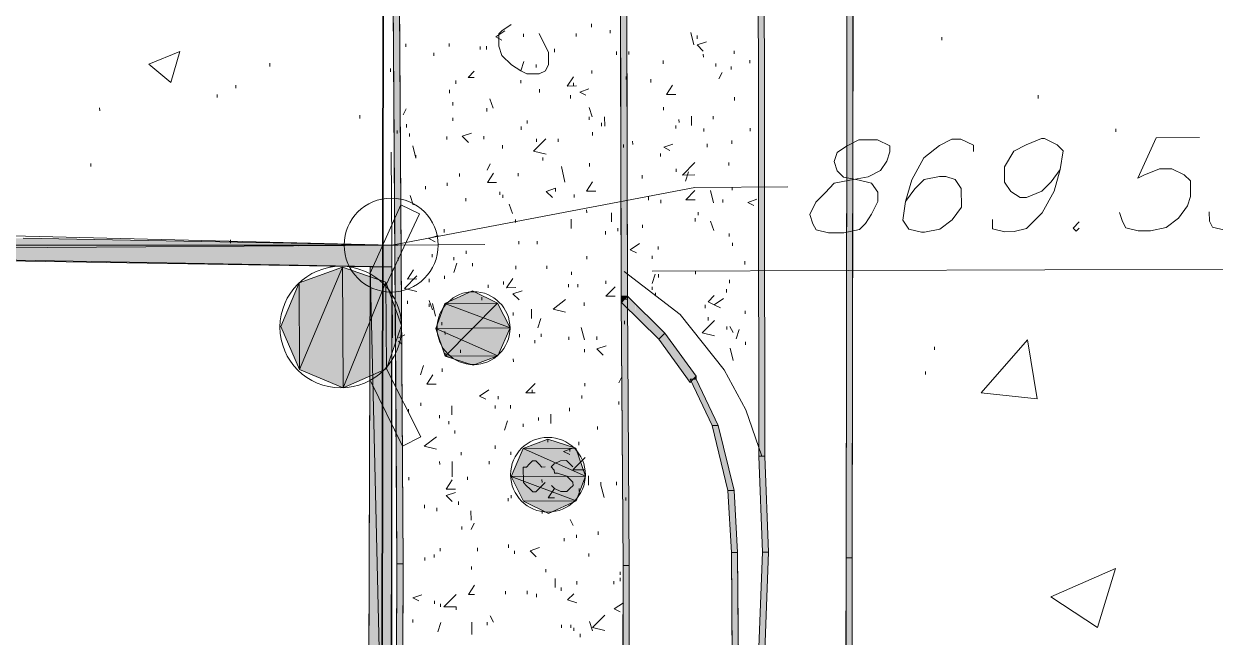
# Model space of a CAD drawing. Header units: inches. Extents: x -5728 to 15181, y 9834 to 15140.
# Drawn here: x 6569.7 to 6877.4, y 10400.4 to 10558.9 of the extents above; entities that cross this region are included whole.
import ezdxf

# ---------------------------------------------------------------- set-up
doc = ezdxf.new("R2010")
doc.units = ezdxf.units.IN
doc.header["$MEASUREMENT"] = 0
doc.linetypes.add('IMPORT-DASHEDX2 _4_', pattern=[0.1125, 0.075, -0.0375])
for name, color, linetype, lineweight in [('PDF_Geometry', 1, 'Continuous', 9), ('PDF_Solid Fills', 1, 'Continuous', 9), ('site plan converted for PDF_dwg', 1, 'Continuous', 9)]:
    doc.layers.add(name, color=color, linetype=linetype, lineweight=lineweight)

# ---------------------------------------------------------------- blocks, each defined once
blk = doc.blocks.new('site plan converted for PDF_dwg-1480341-SITE PLAN')
at = {"layer": 'PDF_Solid Fills', "linetype": 'IMPORT-DASHEDX2 _4_'}
h = blk.add_hatch(color=147, dxfattribs=at)
h.paths.add_polyline_path([(4619.32, 566.6), (4620.92, 566.6), (4620.95, 572.48), (4619.38, 577.06), (4619.32, 567.12)], flags=0)
h.paths.add_polyline_path([(4620.86, 843.78), (4622.49, 848.83), (4622.52, 854.6), (4620.92, 854.6), (4620.91, 853.25)], flags=0)
for points in [[(4620.95, 572.48), (4622.49, 848.83), (4620.86, 843.78), (4619.38, 577.06)], [(4587.79, 602.93), (4587.73, 606.18), (4585.72, 608.2), (4584.12, 606.6), (4587.76, 602.96)], [(4593.72, 597), (4595.32, 598.6), (4587.78, 606.14), (4587.79, 602.93), (4589.59, 601.13)], [(4601.72, 585.8), (4603.32, 587.4), (4595.32, 598.6), (4593.72, 597), (4600.86, 587.01)], [(4620.12, 541.8), (4621.72, 541.84), (4620.92, 566.6), (4619.32, 566.6), (4620.12, 541.81)], [(4617.72, 488.2), (4619.32, 488.2), (4621.72, 541.8), (4620.12, 541.8), (4617.72, 488.21)]]:
    blk.add_hatch(color=147, dxfattribs=at).paths.add_polyline_path(points, flags=0)
at = {"layer": 'PDF_Solid Fills'}
for points in [[(4525.72, 539.4), (4527.32, 539.4), (4527.32, 841), (4525.72, 841), (4525.72, 573.18)], [(4641.72, 540.2), (4643.32, 540.2), (4645.72, 837), (4644.12, 837), (4642.64, 654.18)], [(4584.12, 607.4), (4585.72, 607.4), (4586.52, 806.6), (4584.92, 806.6), (4584.31, 654.57)], [(4584.12, 606.6), (4584.12, 608.2), (4585.72, 608.2), (4584.92, 607.4)], [(4584.12, 538.6), (4585.72, 538.6), (4585.72, 607.4), (4584.12, 607.4), (4584.12, 572.79)], [(4607.32, 574.6), (4608.92, 574.6), (4603.32, 586.6), (4601.72, 586.6)], [(4602.52, 586.6), (4603.32, 586.6), (4603.32, 587.4)], [(4611.32, 557.8), (4612.92, 557.8), (4608.92, 574.6), (4607.32, 574.6)], [(4612.12, 541.8), (4613.72, 541.8), (4612.92, 557.8), (4611.32, 557.8)], [(4612.12, 488.2), (4613.72, 488.2), (4613.72, 541.8), (4612.12, 541.8), (4612.12, 490.82)], [(4522.52, 240.2), (4524.12, 240.2), (4527.32, 539.4), (4525.72, 539.4), (4523.46, 327.85)], [(4582.52, 339.4), (4584.12, 339.4), (4585.72, 538.6), (4584.12, 538.6), (4583.08, 409.23)], [(4639.32, 237), (4640.92, 237), (4643.32, 540.2), (4641.72, 540.2), (4640.03, 327.07)]]:
    blk.add_hatch(color=147, dxfattribs=at).paths.add_polyline_path(points, flags=0)
at = {"layer": 'PDF_Solid Fills', "lineweight": 15}
for points in [[(4524.92, 621.8), (4181.06, 624.2), (4429.72, 624.2), (4498.91, 622.45)], [(4294.52, 621.8), (4524.92, 621.8), (4181.06, 624.05), (4226.46, 623.15)], [(4524.92, 616.2), (4294.52, 621.8), (4524.92, 621.8)], [(4519.32, 616.2), (4524.92, 616.2), (4498.87, 616.71)], [(4500.92, 589.8), (4512.12, 616.2), (4500.92, 612.2)], [(4512.12, 585), (4500.92, 589.8), (4512.12, 616.2)], [(4512.12, 585), (4523.32, 612.2), (4512.12, 616.2)], [(4516.92, 377.8), (4523.32, 377.8), (4519.32, 616.2), (4517.24, 409.67)], [(4523.32, 377.8), (4519.32, 616.2), (4524.92, 616.2), (4523.53, 409.63)], [(4500.92, 589.8), (4496.12, 601), (4500.92, 612.2)], [(4512.12, 585), (4523.32, 612.2), (4523.32, 589.8)], [(4523.32, 589.8), (4527.32, 601), (4523.32, 612.2)], [(4538.52, 606.6), (4552.12, 606.6), (4545.72, 609.8)], [(4536.12, 600.2), (4555.32, 600.2), (4538.52, 606.6)], [(4555.32, 600.2), (4538.52, 606.6), (4552.12, 606.6)], [(4538.52, 593), (4552.12, 593), (4536.12, 600.2)], [(4552.12, 593), (4536.12, 600.2), (4555.32, 600.2)], [(4545.72, 590.6), (4538.52, 593), (4552.12, 593)], [(4558.52, 569), (4572.12, 569), (4564.92, 571.4)], [(4555.32, 561.8), (4574.52, 561.8), (4558.52, 569)], [(4574.52, 561.8), (4558.52, 569), (4572.12, 569)], [(4558.52, 555.4), (4572.12, 555.4), (4555.32, 561.8)], [(4572.12, 555.4), (4555.32, 561.8), (4574.52, 561.8)], [(4564.92, 552.2), (4558.52, 555.4), (4572.12, 555.4)]]:
    blk.add_hatch(color=155, dxfattribs=at).paths.add_polyline_path(points, flags=0)
at = {"layer": 'PDF_Geometry', "color": 155, "lineweight": 15}
for p, q in [((4576.92, 678.6), (4576.92, 677.8)), ((4581.72, 677), (4581.72, 676.2)), ((4559.32, 676.2), (4559.32, 675.4)), ((4572.92, 676.2), (4572.92, 675.4)), ((4603.32, 673), (4602.52, 676.2)), ((4604.12, 675.4), (4604.12, 674.6)), ((4667.32, 674.6), (4667.32, 673.8)), ((4528.92, 673.8), (4528.92, 673)), ((4536.12, 671.4), (4536.12, 670.6)), ((4540.12, 673.8), (4540.12, 673)), ((4548.12, 673), (4548.12, 672.2)), ((4549.72, 673), (4549.72, 672.2)), ((4567.32, 672.2), (4567.32, 671.4)), ((4583.32, 671.4), (4583.32, 670.6)), ((4586.52, 671.4), (4586.52, 670.6)), ((4613.72, 671.4), (4613.72, 670.6)), ((4493.72, 669), (4493.72, 668.2)), ((4527.32, 669.8), (4527.32, 669)), ((4558.52, 666.6), (4559.32, 669)), ((4562.52, 668.2), (4562.52, 667.4)), ((4595.32, 669), (4595.32, 668.2)), ((4605.72, 670.6), (4605.72, 669.8)), ((4608.92, 668.2), (4608.92, 667.4)), ((4617.72, 669), (4617.72, 668.2)), ((4524.92, 667.4), (4524.92, 666.6)), ((4576.92, 666.6), (4576.92, 665.8)), ((4585.72, 665), (4585.72, 664.2)), ((4609.72, 664.2), (4610.52, 665.8)), ((4612.92, 667.4), (4612.92, 666.6)), ((4484.92, 663.4), (4484.92, 662.6)), ((4540.12, 661.8), (4540.12, 661)), ((4541.72, 664.2), (4541.72, 663.4)), ((4558.52, 664.2), (4558.52, 663.4)), ((4563.32, 661.8), (4563.32, 661)), ((4572.12, 663.4), (4572.12, 662.6)), ((4592.12, 664.2), (4592.12, 663.4)), ((4480.12, 661), (4480.12, 660.2)), ((4540.92, 658.6), (4540.92, 657.8)), ((4551.32, 657), (4550.52, 659.4)), ((4571.32, 660.2), (4571.32, 659.4)), ((4613.72, 659.4), (4613.72, 658.6)), ((4692.12, 659.4), (4692.12, 658.6)), ((4449.72, 657.8), (4449.72, 657)), ((4516.92, 655.4), (4516.92, 654.6)), ((4527.32, 657), (4527.32, 656.2)), ((4528.12, 655.4), (4528.92, 657)), ((4549.72, 657), (4549.72, 656.2)), ((4576.92, 654.6), (4576.12, 657)), ((4595.32, 657), (4595.32, 656.2)), ((4528.92, 653), (4528.92, 652.2)), ((4540.92, 654.6), (4540.92, 653.8)), ((4560.12, 653.8), (4560.12, 653)), ((4576.12, 654.6), (4576.12, 653.8)), ((4579.32, 653), (4579.32, 652.2)), ((4580.12, 652.2), (4580.12, 654.6)), ((4599.32, 653.8), (4599.32, 653)), ((4602.52, 652.2), (4602.52, 654.6)), ((4608.12, 654.6), (4608.12, 653.8)), ((4526.52, 651.4), (4526.52, 650.6)), ((4529.72, 650.6), (4529.72, 649.8)), ((4539.32, 649.8), (4539.32, 649)), ((4548.92, 649.8), (4548.92, 649)), ((4558.52, 652.2), (4558.52, 651.4)), ((4576.92, 650.6), (4576.92, 649.8)), ((4598.52, 652.2), (4598.52, 651.4)), ((4605.72, 651.4), (4605.72, 650.6)), ((4617.72, 651.4), (4617.72, 650.6)), ((4712.12, 650.6), (4712.12, 649.8)), ((4553.72, 647.4), (4553.72, 646.6)), ((4562.52, 649), (4562.52, 648.2)), ((4568.12, 649), (4568.12, 648.2)), ((4584.92, 647.4), (4584.92, 646.6)), ((4587.32, 648.2), (4587.32, 647.4)), ((4606.52, 647.4), (4606.52, 646.6)), ((4612.92, 648.2), (4612.92, 647.4)), ((4447.32, 643.4), (4447.32, 642.6)), ((4524.92, 597.8), (4524.92, 645.8)), ((4564.12, 644.2), (4564.12, 643.4)), ((4594.52, 645), (4594.52, 644.2)), ((4542.52, 640.2), (4542.52, 639.4)), ((4549.72, 641), (4550.52, 642.6)), ((4557.72, 640.2), (4557.72, 639.4)), ((4569.72, 637.8), (4568.92, 641.8)), ((4576.12, 642.6), (4576.12, 641.8)), ((4598.52, 641), (4598.52, 640.2)), ((4600.92, 637.8), (4601.72, 640.2)), ((4612.12, 642.6), (4612.12, 641.8)), ((4533.72, 637), (4533.72, 636.2)), ((4539.32, 637.8), (4539.32, 637)), ((4589.72, 639.4), (4589.72, 638.6)), ((4530.52, 632.2), (4529.72, 634.6)), ((4552.92, 635.4), (4552.92, 634.6)), ((4553.72, 634.6), (4553.72, 633.8)), ((4572.12, 634.6), (4572.12, 633.8)), ((4608.12, 632.2), (4607.32, 635.4)), ((4612.92, 636.2), (4612.92, 635.4)), ((4544.12, 633.8), (4544.12, 633)), ((4556.12, 629.8), (4555.32, 632.2)), ((4591.32, 633.8), (4591.32, 633)), ((4594.52, 633), (4594.52, 632.2)), ((4610.52, 633), (4610.52, 632.2)), ((4556.92, 628.2), (4556.92, 627.4)), ((4571.32, 625.8), (4571.32, 628.2)), ((4575.32, 630.6), (4575.32, 629.8)), ((4581.72, 627.4), (4581.72, 629.8)), ((4603.32, 628.2), (4603.32, 627.4)), ((4604.12, 629.8), (4604.12, 629)), ((4538.52, 625.8), (4538.52, 625)), ((4580.12, 625), (4580.12, 624.2)), ((4583.32, 625.8), (4583.32, 625)), ((4589.72, 626.6), (4589.72, 625.8)), ((4608.12, 625), (4607.32, 627.4)), ((4483.32, 623.4), (4483.32, 622.6)), ((4500.92, 621.8), (4548.92, 621.8)), ((4524.92, 621.8), (4526.52, 621.8)), ((4557.72, 622.6), (4557.72, 621.8)), ((4562.52, 622.6), (4562.52, 621.8)), ((4612.12, 624.2), (4612.12, 623.4)), ((4612.92, 621.8), (4612.92, 621)), ((4526.52, 618.6), (4526.52, 617.8)), ((4535.32, 619.4), (4535.32, 618.6)), ((4540.92, 618.6), (4540.92, 617.8)), ((4544.12, 620.2), (4544.12, 619.4)), ((4575.32, 618.6), (4575.32, 617.8)), ((4592.12, 618.6), (4592.12, 617.8)), ((4593.72, 621), (4593.72, 620.2)), ((4540.92, 614.6), (4541.72, 617)), ((4545.72, 617), (4545.72, 616.2)), ((4556.92, 616.2), (4556.92, 615.4)), ((4564.92, 616.2), (4564.92, 615.4)), ((4584.12, 615.4), (4584.12, 614.6)), ((4616.12, 617), (4616.12, 616.2)), ((4534.52, 613), (4534.52, 612.2)), ((4538.52, 613.8), (4538.52, 613)), ((4571.32, 614.6), (4571.32, 613.8)), ((4592.12, 614.6), (4828.12, 613.8)), ((4592.12, 611.4), (4592.92, 613.8)), ((4593.72, 613.8), (4593.72, 613)), ((4603.32, 614.6), (4603.32, 613.8)), ((4549.72, 611.4), (4549.72, 610.6)), ((4553.72, 612.2), (4553.72, 611.4)), ((4570.52, 611.4), (4570.52, 610.6)), ((4572.92, 611.4), (4572.92, 610.6)), ((4580.12, 612.2), (4580.12, 611.4)), ((4592.12, 610.6), (4592.12, 609.8)), ((4611.32, 609.8), (4611.32, 609)), ((4612.12, 612.2), (4612.12, 611.4)), ((4528.92, 607.4), (4528.92, 606.6)), ((4535.32, 605), (4534.52, 607.4)), ((4534.52, 606.6), (4534.52, 605.8)), ((4536.12, 603.4), (4535.32, 606.6)), ((4548.12, 608.2), (4548.12, 607.4)), ((4574.52, 606.6), (4574.52, 605.8)), ((4592.92, 609), (4592.92, 608.2)), ((4556.12, 604.2), (4556.12, 603.4)), ((4560.92, 602.6), (4560.92, 605)), ((4605.72, 605.8), (4605.72, 605)), ((4608.12, 605.8), (4609.72, 605)), ((4616.12, 604.2), (4616.12, 603.4)), ((4537.72, 601.8), (4537.72, 601)), ((4562.52, 600.2), (4563.32, 602.6)), ((4574.52, 597), (4573.72, 600.2)), ((4584.12, 600.2), (4584.12, 599.4)), ((4584.92, 601.8), (4584.92, 601)), ((4606.52, 602.6), (4606.52, 601.8)), ((4611.32, 600.2), (4611.32, 599.4)), ((4612.92, 598.6), (4612.12, 600.2)), ((4526.52, 597.8), (4528.12, 598.6)), ((4526.52, 597), (4527.32, 596.2)), ((4538.52, 599.4), (4538.52, 598.6)), ((4557.72, 598.6), (4557.72, 597.8)), ((4561.72, 597), (4561.72, 596.2)), ((4563.32, 598.6), (4563.32, 597.8)), ((4570.52, 597.8), (4570.52, 597)), ((4577.72, 597.8), (4577.72, 597)), ((4613.72, 597), (4614.52, 599.4)), ((4542.52, 594.6), (4542.52, 593.8)), ((4574.52, 594.6), (4574.52, 593.8)), ((4612.92, 591.4), (4612.12, 594.6)), ((4616.12, 596.2), (4616.12, 595.4)), ((4664.92, 594.6), (4664.92, 593.8)), ((4556.12, 592.2), (4556.12, 591.4)), ((4532.12, 588.2), (4532.92, 590.6)), ((4537.72, 589.8), (4537.72, 589)), ((4662.52, 588.2), (4662.52, 587.4)), ((4574.52, 585.8), (4574.52, 585)), ((4583.32, 585.8), (4584.12, 587.4)), ((4552.12, 582.6), (4552.12, 581.8)), ((4560.92, 584.2), (4560.92, 583.4)), ((4573.72, 582.6), (4573.72, 581.8)), ((4528.92, 579.4), (4528.92, 578.6)), ((4532.12, 581), (4532.12, 580.2)), ((4540.12, 577.8), (4540.12, 580.2)), ((4551.32, 580.2), (4551.32, 579.4)), ((4555.32, 580.2), (4555.32, 579.4)), ((4570.52, 579.4), (4570.52, 578.6)), ((4583.32, 581), (4583.32, 580.2)), ((4536.92, 577.8), (4536.92, 577)), ((4539.32, 576.2), (4539.32, 575.4)), ((4553.72, 573.8), (4554.52, 576.2)), ((4558.52, 575.4), (4558.52, 574.6)), ((4562.52, 577), (4562.52, 576.2)), ((4565.72, 575.4), (4565.72, 577.8)), ((4540.92, 573.8), (4540.92, 573)), ((4577.72, 574.6), (4577.72, 573.8)), ((4551.32, 569.8), (4551.32, 569)), ((4564.92, 571.4), (4564.92, 570.6)), ((4572.92, 570.6), (4572.92, 569.8)), ((4542.52, 568.2), (4542.52, 567.4)), ((4555.32, 568.2), (4555.32, 567.4)), ((4570.52, 569), (4570.52, 568.2)), ((4536.92, 565.8), (4536.92, 565)), ((4540.12, 561.8), (4540.12, 565.8)), ((4549.72, 565.8), (4549.72, 565)), ((4528.92, 561.8), (4528.92, 561)), ((4544.12, 561.8), (4544.12, 561)), ((4563.32, 561), (4563.32, 560.2)), ((4575.32, 559.4), (4575.32, 561.8)), ((4582.52, 560.2), (4582.52, 559.4)), ((4555.32, 557), (4555.32, 556.2)), ((4572.92, 558.6), (4572.92, 557.8)), ((4532.92, 554.6), (4532.92, 553.8)), ((4541.72, 555.4), (4541.72, 554.6)), ((4554.52, 556.2), (4554.52, 555.4)), ((4584.92, 556.2), (4584.92, 555.4)), ((4536.12, 553.8), (4536.12, 553)), ((4544.92, 550.6), (4544.92, 553)), ((4563.32, 553), (4563.32, 552.2)), ((4542.52, 549), (4542.52, 548.2)), ((4544.92, 548.2), (4545.72, 549.8)), ((4571.32, 549), (4570.52, 550.6)), ((4568.92, 545.8), (4568.92, 545)), ((4572.12, 546.6), (4572.12, 545.8)), ((4577.72, 547.4), (4577.72, 546.6)), ((4535.32, 541.8), (4535.32, 541)), ((4536.92, 543.4), (4536.92, 542.6)), ((4546.52, 543.4), (4546.52, 542.6)), ((4554.52, 544.2), (4554.52, 543.4)), ((4556.12, 542.6), (4556.12, 541.8)), ((4575.32, 541.8), (4575.32, 541)), ((4532.92, 541), (4532.92, 540.2)), ((4544.92, 538.6), (4544.92, 537.8)), ((4564.12, 537.8), (4564.12, 537)), ((4566.52, 533), (4566.52, 535.4)), ((4583.32, 537), (4583.32, 536.2)), ((4583.32, 535.4), (4583.32, 534.6)), ((4568.12, 533), (4568.12, 532.2)), ((4572.12, 534.6), (4572.12, 533.8)), ((4581.72, 534.6), (4581.72, 533.8)), ((4535.32, 529.8), (4535.32, 529)), ((4553.72, 532.2), (4553.72, 531.4)), ((4559.32, 532.2), (4559.32, 531.4)), ((4561.72, 531.4), (4561.72, 530.6)), ((4536.92, 529), (4536.92, 528.2)), ((4529.72, 525), (4529.72, 524.2)), ((4536.12, 521.8), (4536.92, 524.2)), ((4544.92, 521), (4544.92, 524.2)), ((4548.92, 524.2), (4548.92, 523.4)), ((4550.52, 524.2), (4549.72, 525.8)), ((4568.12, 523.4), (4568.12, 522.6)), ((4570.52, 523.4), (4570.52, 522.6)), ((4576.12, 521.8), (4575.32, 524.2)), ((4571.32, 522.6), (4571.32, 521.8)), ((4572.92, 521), (4572.92, 520.2))]:
    blk.add_line(p, q, dxfattribs=at)
at = {"layer": 'PDF_Geometry', "color": 147}
blk.add_line((4603.32, 586.6), (4603.32, 587.4), dxfattribs=at)
at = {"layer": 'PDF_Geometry', "color": 157, "lineweight": 35, "flags": 128}
blk.add_lwpolyline([(1834.52, 362.6), (4520.12, 325), (4553.72, 4365.8), (4155.32, 4561), (679.32, 1833.8)], close=True, dxfattribs=at)
at = {"layer": 'PDF_Geometry', "color": 147, "flags": 128}
for points in [[(4620.12, 566.6), (4620.92, 566.6), (4622.52, 854.6), (4620.92, 854.6), (4619.32, 566.6)], [(4525.72, 539.4), (4527.32, 539.4), (4527.32, 841), (4525.72, 841)], [(4641.72, 540.2), (4643.32, 540.2), (4645.72, 837), (4644.12, 837)], [(4584.12, 607.4), (4585.72, 607.4), (4586.52, 806.6), (4584.92, 806.6)], [(4593.72, 597), (4584.12, 606.6), (4584.92, 607.4), (4585.72, 608.2), (4595.32, 598.6), (4594.52, 597.8), (4595.32, 598.6), (4594.52, 597.8)], [(4584.12, 538.6), (4585.72, 538.6), (4585.72, 607.4), (4584.12, 607.4)], [(4601.72, 585.8), (4602.52, 586.6), (4603.32, 587.4), (4595.32, 598.6), (4594.52, 597.8), (4593.72, 597)], [(4607.32, 574.6), (4608.92, 574.6), (4603.32, 586.6), (4601.72, 586.6)], [(4611.32, 557.8), (4612.92, 557.8), (4608.92, 574.6), (4607.32, 574.6)], [(4620.92, 541.8), (4621.72, 541.8), (4620.92, 566.6), (4619.32, 566.6), (4620.12, 541.8)], [(4612.12, 541.8), (4613.72, 541.8), (4612.92, 557.8), (4611.32, 557.8)], [(4612.12, 488.2), (4613.72, 488.2), (4613.72, 541.8), (4612.12, 541.8)], [(4618.52, 488.2), (4619.32, 488.2), (4621.72, 541.8), (4620.12, 541.8), (4617.72, 488.2)], [(4522.52, 240.2), (4524.12, 240.2), (4527.32, 539.4), (4525.72, 539.4)], [(4582.52, 339.4), (4584.12, 339.4), (4585.72, 538.6), (4584.12, 538.6)], [(4639.32, 237), (4640.92, 237), (4643.32, 540.2), (4641.72, 540.2)]]:
    blk.add_lwpolyline(points, close=True, dxfattribs=at)
at = {"layer": 'PDF_Geometry', "color": 155, "lineweight": 15, "flags": 128}
for points in [[(4553.72, 674.6), (4552.12, 675.4), (4554.52, 677)], [(4556.12, 678.6), (4553.72, 677), (4552.92, 676.2), (4552.92, 673), (4553.72, 670.6), (4556.12, 668.2), (4558.52, 666.6), (4560.12, 665.8), (4563.32, 665.8), (4564.92, 666.6), (4565.72, 668.2), (4565.72, 671.4), (4564.92, 673), (4563.32, 676.2)], [(4605.72, 671.4), (4604.12, 673), (4606.52, 673.8)], [(4546.52, 665), (4544.92, 665), (4546.52, 666.6)], [(4572.92, 662.6), (4570.52, 662.6), (4572.12, 665)], [(4575.32, 660.2), (4573.72, 661), (4576.12, 661.8)], [(4598.52, 660.2), (4596.12, 660.2), (4597.72, 662.6)], [(4544.92, 648.2), (4543.32, 649.8), (4545.72, 650.6)], [(4531.32, 645), (4531.32, 644.2), (4530.52, 647.4)], [(4564.92, 645), (4561.72, 645.8), (4564.92, 649)], [(4596.92, 645.8), (4595.32, 646.6), (4597.72, 647.4)], [(4675.32, 645), (4675.32, 646.6), (4672.12, 648.2), (4669.72, 648.2), (4666.52, 646.6), (4662.52, 643.4), (4659.32, 637.8), (4657.72, 632.2), (4656.92, 627.4), (4658.52, 625), (4661.72, 624.2), (4662.52, 624.2), (4666.52, 625), (4669.72, 627.4), (4672.12, 630.6), (4672.12, 635.4), (4670.52, 637.8), (4668.12, 638.6), (4666.52, 638.6), (4662.52, 637.8), (4660.12, 635.4), (4657.72, 632.2)], [(4697.72, 640.2), (4695.32, 637), (4692.92, 634.6), (4688.92, 633), (4687.32, 633), (4684.92, 634.6), (4683.32, 637), (4683.32, 641), (4685.72, 645), (4688.92, 646.6), (4692.92, 648.2), (4693.72, 648.2), (4696.92, 646.6), (4698.52, 645), (4697.72, 640.2), (4696.12, 634.6), (4692.92, 629), (4688.92, 625), (4685.72, 624.2), (4683.32, 624.2), (4680.12, 625), (4680.12, 627.4)], [(4733.72, 648.2), (4722.52, 648.2), (4717.72, 637.8), (4719.32, 638.6), (4723.32, 640.2), (4726.52, 640.2), (4729.72, 638.6), (4731.32, 637), (4731.32, 633), (4730.52, 630.6), (4728.12, 627.4), (4724.92, 625), (4720.92, 624.2), (4717.72, 624.2), (4714.52, 625), (4713.72, 626.6), (4712.92, 629)], [(4745.72, 648.2), (4757.72, 648.2), (4748.12, 638.6), (4751.32, 638.6), (4752.92, 637.8), (4753.72, 637), (4753.72, 633), (4752.92, 630.6), (4750.52, 627.4), (4747.32, 625), (4743.32, 624.2), (4740.12, 624.2), (4736.92, 625), (4736.12, 626.6), (4736.12, 629)], [(4552.12, 637.8), (4549.72, 637.8), (4551.32, 640.2)], [(4603.32, 639.4), (4600.12, 639.4), (4603.32, 642.6)], [(4577.72, 635.4), (4575.32, 635.4), (4576.92, 637.8)], [(4524.92, 621.8), (4603.32, 636.2), (4627.32, 636.2)], [(4566.52, 633.8), (4564.92, 635.4), (4567.32, 636.2), (4567.32, 635.4)], [(4603.32, 633), (4600.92, 633), (4603.32, 635.4)], [(4519.32, 614.6), (4527.32, 632.2), (4532.12, 629.8), (4523.32, 611.4)], [(4618.52, 631.4), (4616.92, 632.2), (4619.32, 633)], [(4702.52, 626.6), (4700.92, 625), (4701.72, 624.2), (4702.52, 625)], [(4536.12, 622.6), (4534.52, 623.4), (4536.92, 624.2)], [(4588.12, 619.4), (4586.52, 620.2), (4588.92, 621.8)], [(4531.32, 613), (4528.92, 613), (4530.52, 615.4)], [(4531.32, 609.8), (4528.12, 610.6), (4531.32, 613.8)], [(4556.92, 610.6), (4554.52, 610.6), (4556.12, 613)], [(4620.12, 566.6), (4616.12, 578.6), (4610.52, 589), (4599.32, 603.4), (4584.92, 614.6)], [(4557.72, 607.4), (4556.12, 609), (4558.52, 609.8)], [(4582.52, 608.2), (4580.12, 608.2), (4582.52, 610.6)], [(4538.52, 593.8), (4538.52, 593), (4552.12, 606.6)], [(4569.72, 604.2), (4566.52, 605), (4569.72, 607.4)], [(4610.52, 607.4), (4608.12, 605.8), (4606.52, 606.6), (4608.12, 608.2)], [(4608.12, 597.8), (4604.92, 598.6), (4608.12, 601.8)], [(4579.32, 593), (4577.72, 594.6), (4580.12, 595.4)], [(4519.32, 586.6), (4527.32, 569.8), (4532.12, 572.2), (4523.32, 589.8)], [(4536.12, 585.8), (4533.72, 585.8), (4535.32, 588.2)], [(4561.72, 583.4), (4559.32, 583.4), (4561.72, 585.8)], [(4548.92, 581.8), (4547.32, 582.6), (4549.72, 584.2)], [(4536.12, 569), (4532.92, 569.8), (4536.12, 572.2)], [(4570.52, 567.4), (4568.92, 568.2), (4571.32, 569)], [(4574.52, 563.4), (4571.32, 563.4), (4574.52, 566.6)], [(4564.12, 564.2), (4563.32, 564.2), (4562.52, 565), (4561.72, 565.8), (4560.92, 565.8), (4560.12, 565), (4559.32, 564.2), (4558.52, 564.2), (4558.52, 560.2), (4559.32, 559.4), (4560.12, 558.6), (4560.92, 557.8), (4561.72, 557.8), (4562.52, 558.6), (4563.32, 559.4), (4564.12, 560.2)], [(4571.32, 564.2), (4570.52, 565), (4569.72, 565.8), (4568.12, 565.8), (4566.52, 565), (4565.72, 564.2), (4566.52, 563.4), (4566.52, 562.6), (4567.32, 562.6), (4569.72, 561.8), (4570.52, 561), (4571.32, 560.2), (4571.32, 559.4), (4570.52, 558.6), (4569.72, 557.8), (4568.12, 557.8), (4566.52, 558.6), (4565.72, 559.4)], [(4540.92, 558.6), (4538.52, 558.6), (4540.12, 561)], [(4579.32, 556.2), (4578.52, 559.4), (4578.52, 560.2)], [(4540.12, 555.4), (4538.52, 557), (4540.92, 557.8)], [(4566.52, 556.2), (4564.92, 556.2), (4566.52, 558.6)], [(4561.72, 541), (4560.12, 542.6), (4562.52, 543.4)], [(4545.72, 531.4), (4544.12, 531.4), (4545.72, 533.8)], [(4531.32, 529.8), (4529.72, 530.6), (4532.12, 531.4)], [(4540.92, 527.4), (4540.92, 528.2), (4537.72, 528.2), (4540.92, 531.4)], [(4572.12, 529), (4569.72, 529.8), (4571.32, 531.4)], [(4583.32, 526.6), (4581.72, 527.4), (4584.12, 529)], [(4579.32, 521.8), (4576.12, 522.6), (4579.32, 525.8)]]:
    blk.add_lwpolyline(points, dxfattribs=at)
for points in [[(4470.52, 672.2), (4468.12, 664.2), (4462.52, 669)], [(4645.72, 648.2), (4642.52, 646.6), (4640.12, 645), (4639.32, 642.6), (4640.12, 640.2), (4641.72, 638.6), (4645.72, 637.8), (4648.92, 637), (4650.52, 634.6), (4650.52, 632.2), (4648.92, 629), (4647.32, 626.6), (4645.72, 625), (4641.72, 624.2), (4637.72, 624.2), (4634.52, 625), (4633.72, 626.6), (4632.92, 629), (4634.52, 632.2), (4636.92, 634.6), (4639.32, 637), (4643.32, 637.8), (4648.12, 638.6), (4651.32, 640.2), (4652.92, 642.6), (4653.72, 645), (4653.72, 646.6), (4650.52, 648.2)], [(4012.12, 414.6), (3900.92, 416.2), (3900.92, 421.8), (4166.52, 420.2), (4166.52, 633), (4192.12, 632.2), (4524.92, 621.8), (4522.52, 321), (4516.92, 321.8), (4516.92, 377.8), (4519.32, 616.2), (4173.72, 624.2), (4172.12, 411.4)], [(4688.92, 596.2), (4691.32, 581), (4676.92, 582.6)], [(4711.32, 537), (4706.52, 521.8), (4694.52, 529.8)]]:
    blk.add_lwpolyline(points, close=True, dxfattribs=at)
at = {"layer": 'PDF_Geometry', "color": 147, "flags": 128}
blk.add_lwpolyline([(4584.12, 606.6), (4584.12, 608.2), (4585.72, 608.2)], dxfattribs=at)
at = {"layer": 'PDF_Geometry', "color": 155, "lineweight": 15}
for centre, radius in [((4524.78, 621.8), 12.14), ((4511.62, 600.7), 15.71), ((4545.9, 600.2), 9.42), ((4564.88, 562.2), 9.65)]:
    blk.add_circle(centre, radius, dxfattribs=at)
at = {"layer": 'PDF_Solid Fills', "color": 147}
for p, q in [((4525.72, 841), (4525.72, 573.18)), ((4527.32, 539.4), (4527.32, 841)), ((4644.12, 837), (4642.64, 654.18)), ((4643.32, 540.2), (4645.72, 837)), ((4584.92, 806.6), (4584.31, 654.57)), ((4585.72, 607.4), (4586.52, 806.6)), ((4584.31, 654.57), (4584.12, 607.4)), ((4642.64, 654.18), (4641.72, 540.2)), ((4584.12, 606.6), (4584.12, 608.2)), ((4584.12, 608.2), (4585.72, 608.2)), ((4585.72, 607.4), (4584.12, 607.4)), ((4584.12, 607.4), (4584.12, 572.79)), ((4584.12, 607.4), (4585.72, 607.4)), ((4584.92, 607.4), (4584.12, 606.6)), ((4585.72, 608.2), (4584.92, 607.4)), ((4585.72, 538.6), (4585.72, 607.4)), ((4603.32, 586.6), (4601.72, 586.6)), ((4601.72, 586.6), (4607.32, 574.6)), ((4603.32, 587.4), (4602.52, 586.6)), ((4602.52, 586.6), (4603.32, 586.6)), ((4603.32, 586.6), (4603.32, 587.4)), ((4608.92, 574.6), (4603.32, 586.6)), ((4525.72, 573.18), (4525.72, 539.4)), ((4584.12, 572.79), (4584.12, 538.6)), ((4608.92, 574.6), (4607.32, 574.6)), ((4607.32, 574.6), (4611.32, 557.8)), ((4607.32, 574.6), (4608.92, 574.6)), ((4612.92, 557.8), (4608.92, 574.6)), ((4612.92, 557.8), (4611.32, 557.8)), ((4611.32, 557.8), (4612.12, 541.8)), ((4611.32, 557.8), (4612.92, 557.8)), ((4613.72, 541.8), (4612.92, 557.8)), ((4613.72, 541.8), (4612.12, 541.8)), ((4612.12, 541.8), (4612.12, 490.82)), ((4612.12, 541.8), (4613.72, 541.8)), ((4613.72, 488.2), (4613.72, 541.8)), ((4525.72, 539.4), (4523.46, 327.85)), ((4524.12, 240.2), (4527.32, 539.4)), ((4527.32, 539.4), (4525.72, 539.4)), ((4525.72, 539.4), (4527.32, 539.4)), ((4584.12, 538.6), (4583.08, 409.23)), ((4584.12, 339.4), (4585.72, 538.6)), ((4585.72, 538.6), (4584.12, 538.6)), ((4584.12, 538.6), (4585.72, 538.6)), ((4641.72, 540.2), (4640.03, 327.07)), ((4640.92, 237), (4643.32, 540.2)), ((4643.32, 540.2), (4641.72, 540.2)), ((4641.72, 540.2), (4643.32, 540.2))]:
    blk.add_line(p, q, dxfattribs=at)
at = {"layer": 'PDF_Solid Fills', "color": 155, "lineweight": 15}
for p, q in [((4524.92, 621.8), (4181.06, 624.2)), ((4524.92, 621.8), (4181.06, 624.05)), ((4294.52, 621.8), (4524.92, 621.8)), ((4524.92, 616.2), (4294.52, 621.8)), ((4294.52, 621.8), (4524.92, 621.8)), ((4429.72, 624.2), (4498.91, 622.45)), ((4498.91, 622.45), (4524.92, 621.8)), ((4524.92, 621.8), (4524.92, 616.2)), ((4524.92, 616.2), (4498.87, 616.71)), ((4498.87, 616.71), (4519.32, 616.2)), ((4500.92, 589.8), (4512.12, 616.2)), ((4512.12, 616.2), (4500.92, 612.2)), ((4500.92, 589.8), (4512.12, 616.2)), ((4523.32, 612.2), (4512.12, 616.2)), ((4512.12, 616.2), (4512.12, 585)), ((4512.12, 616.2), (4512.12, 585)), ((4519.32, 616.2), (4517.24, 409.67)), ((4519.32, 616.2), (4524.92, 616.2)), ((4523.32, 377.8), (4519.32, 616.2)), ((4523.32, 377.8), (4519.32, 616.2)), ((4519.32, 616.2), (4524.92, 616.2)), ((4524.92, 616.2), (4523.53, 409.63)), ((4496.12, 601), (4500.92, 612.2)), ((4500.92, 612.2), (4500.92, 589.8)), ((4500.92, 612.2), (4500.92, 589.8)), ((4512.12, 585), (4523.32, 612.2)), ((4512.12, 585), (4523.32, 612.2)), ((4527.32, 601), (4523.32, 612.2)), ((4523.32, 612.2), (4523.32, 589.8)), ((4523.32, 612.2), (4523.32, 589.8)), ((4545.72, 609.8), (4538.52, 606.6)), ((4552.12, 606.6), (4545.72, 609.8)), ((4538.52, 606.6), (4536.12, 600.2)), ((4538.52, 606.6), (4552.12, 606.6)), ((4555.32, 600.2), (4538.52, 606.6)), ((4555.32, 600.2), (4538.52, 606.6)), ((4538.52, 606.6), (4552.12, 606.6)), ((4552.12, 606.6), (4555.32, 600.2)), ((4500.92, 589.8), (4496.12, 601)), ((4523.32, 589.8), (4527.32, 601)), ((4536.12, 600.2), (4555.32, 600.2)), ((4552.12, 593), (4536.12, 600.2)), ((4536.12, 600.2), (4538.52, 593)), ((4552.12, 593), (4536.12, 600.2)), ((4536.12, 600.2), (4555.32, 600.2)), ((4555.32, 600.2), (4552.12, 593)), ((4545.72, 590.6), (4538.52, 593)), ((4538.52, 593), (4552.12, 593)), ((4538.52, 593), (4552.12, 593)), ((4552.12, 593), (4545.72, 590.6)), ((4512.12, 585), (4500.92, 589.8)), ((4523.32, 589.8), (4512.12, 585)), ((4564.92, 571.4), (4558.52, 569)), ((4572.12, 569), (4564.92, 571.4)), ((4558.52, 569), (4555.32, 561.8)), ((4558.52, 569), (4572.12, 569)), ((4574.52, 561.8), (4558.52, 569)), ((4574.52, 561.8), (4558.52, 569)), ((4558.52, 569), (4572.12, 569)), ((4572.12, 569), (4574.52, 561.8)), ((4555.32, 561.8), (4574.52, 561.8)), ((4572.12, 555.4), (4555.32, 561.8)), ((4555.32, 561.8), (4558.52, 555.4)), ((4572.12, 555.4), (4555.32, 561.8)), ((4555.32, 561.8), (4574.52, 561.8)), ((4574.52, 561.8), (4572.12, 555.4)), ((4564.92, 552.2), (4558.52, 555.4)), ((4558.52, 555.4), (4572.12, 555.4)), ((4558.52, 555.4), (4572.12, 555.4)), ((4572.12, 555.4), (4564.92, 552.2))]:
    blk.add_line(p, q, dxfattribs=at)

msp = doc.modelspace()

# ---------------------------------------------------------------- block references
at = {"layer": 'site plan converted for PDF_dwg', "color": 147, "linetype": 'IMPORT-DASHEDX2 _4_', "rotation": 0.383349167194431}
msp.add_blockref('site plan converted for PDF_dwg-1480341-SITE PLAN', (2144.04, 9849.68), dxfattribs=at)

doc.saveas('drawing.dxf')
